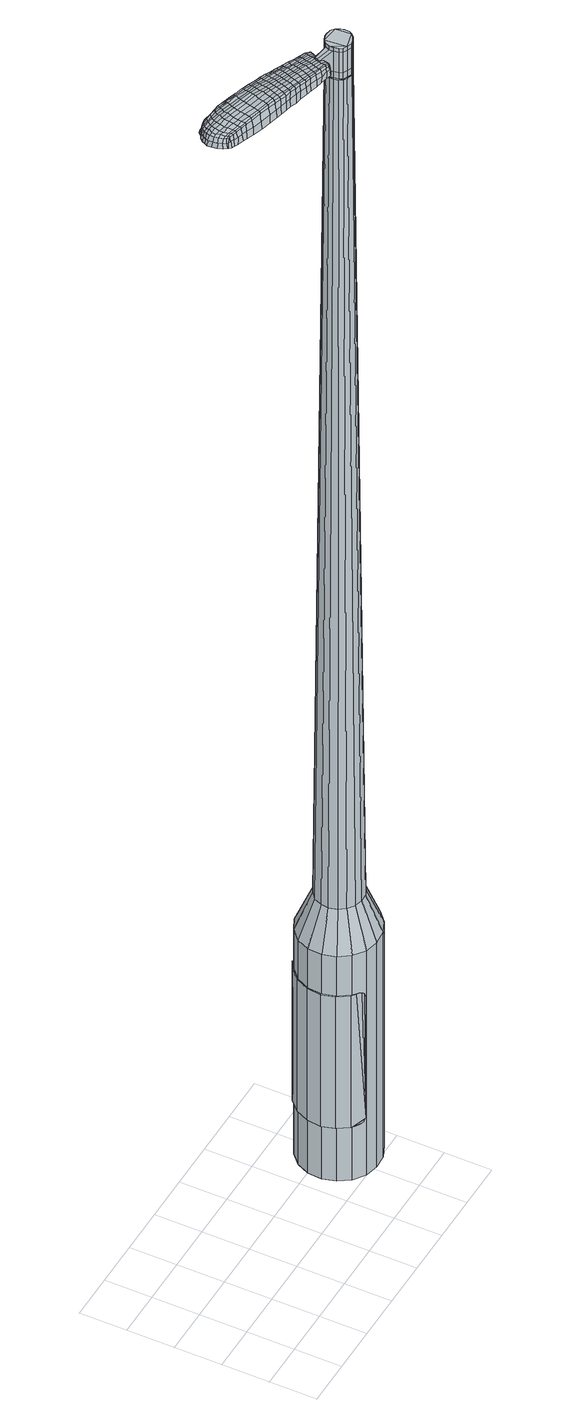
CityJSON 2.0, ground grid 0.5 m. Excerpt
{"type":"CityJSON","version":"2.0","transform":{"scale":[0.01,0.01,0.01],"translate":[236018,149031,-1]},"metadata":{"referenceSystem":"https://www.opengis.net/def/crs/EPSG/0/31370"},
"CityObjects":{
"object1":{"type":"GenericCityObject","attributes":{"cluster":90,"mean_distance_to_centroid":0.245,"new_centroid_x":236020.6,"new_centroid_y":149031.9,"mean_distance_to_camera":8.02,"H1":25.35,"H2":22.27,"Z_final":112.47,"cluster2":-1,"proj_x":236021.86,"proj_y":149027.26,"id_line":63077,"bearing_l":74.77,"distance":4.81,"orientation":"left","G_obj":164.77},"geometry":[{"type":"MultiSurface","lod":"2","boundaries":[[[0,1,2,3]],[[1,4,5,2]],[[4,6,7,5]],[[6,8,9,7]],[[8,10,11,9]],[[10,12,13,11]],[[12,14,15,13]],[[14,16,17,15]],[[16,18,19,17]],[[18,20,21,19]],[[20,22,23,21]],[[22,24,25,23]],[[24,26,27,25]],[[26,28,29,27]],[[28,30,31,29]],[[30,32,33,31]],[[32,34,35,33]],[[34,0,3,35]],[[36,37,38,39]],[[38,40,41,42]],[[41,43,42]],[[42,44,45,46]],[[45,47,46]],[[46,48,49,50]],[[49,51,50]],[[42,46,50,38]],[[50,52,39,38]],[[53,36,39]],[[2,5,7,35]],[[7,9,11,15]],[[11,13,15]],[[15,17,19,23]],[[19,21,23]],[[23,25,27,31]],[[27,29,31]],[[15,23,31,7]],[[31,33,35,7]],[[3,2,35]],[[1,0,54,55]],[[0,34,56,54]],[[34,32,57,56]],[[32,30,58,57]],[[30,28,59,58]],[[28,26,60,59]],[[26,24,61,60]],[[24,22,62,61]],[[22,20,63,62]],[[20,18,64,63]],[[18,16,65,64]],[[16,14,66,65]],[[14,12,67,66]],[[12,10,68,67]],[[10,8,69,68]],[[8,6,70,69]],[[6,4,71,70]],[[4,1,55,71]],[[55,54,72,73]],[[54,56,74,72]],[[56,57,75,74]],[[57,58,76,75]],[[58,59,77,76]],[[59,60,78,77]],[[60,61,79,78]],[[61,62,80,79]],[[62,63,81,80]],[[63,64,82,81]],[[64,65,83,82]],[[65,66,84,83]],[[66,67,85,84]],[[67,68,86,85]],[[68,69,87,86]],[[69,70,88,87]],[[70,71,89,88]],[[71,55,73,89]],[[90,91,92,93]],[[74,94,91,90]],[[75,95,94,74]],[[96,97,95,75]],[[77,98,97,96]],[[99,100,98,77]],[[79,101,100,99]],[[102,103,101,79]],[[104,105,103,102]],[[106,107,105,104]],[[83,108,107,106]],[[84,109,108,83]],[[110,111,109,84]],[[112,113,111,110]],[[87,114,113,112]],[[115,116,114,87]],[[117,118,116,115]],[[93,92,118,117]],[[119,120,121,122]],[[123,119,122,124]],[[125,123,124,126]],[[127,125,126,128]],[[129,127,128,130]],[[131,129,130,132]],[[133,131,132,134]],[[135,133,134,136]],[[137,135,136,138]],[[139,137,138,140]],[[141,139,140,142]],[[143,141,142,144]],[[145,143,144,146]],[[147,145,146,148]],[[149,147,148,150]],[[151,149,150,152]],[[73,72,90,93]],[[72,74,90]],[[76,96,75]],[[76,77,96]],[[78,99,77]],[[78,79,99]],[[80,102,79]],[[80,81,104,102]],[[81,82,106,104]],[[82,83,106]],[[85,110,84]],[[85,86,112,110]],[[86,87,112]],[[88,115,87]],[[88,89,117,115]],[[89,73,93,117]],[[153,154,92,91]],[[154,155,118,92]],[[155,156,116,118]],[[156,114,116]],[[157,113,114]],[[157,158,111,113]],[[158,109,111]],[[159,107,108]],[[159,160,105,107]],[[160,161,103,105]],[[161,101,103]],[[162,100,101]],[[162,98,100]],[[163,97,98]],[[163,95,97]],[[153,91,94]],[[39,52,151,164]],[[154,153,165,152]],[[53,39,164,120]],[[153,94,121,165]],[[36,53,120,119]],[[94,95,122,121]],[[37,36,119,123]],[[95,163,124,122]],[[38,37,123,125]],[[163,98,126,124]],[[40,38,125,127]],[[98,162,128,126]],[[41,40,127,129]],[[162,101,130,128]],[[43,41,129,131]],[[101,161,132,130]],[[42,43,131,133]],[[161,160,134,132]],[[44,42,133,135]],[[160,159,136,134]],[[45,44,135,137]],[[159,108,138,136]],[[47,45,137,139]],[[108,109,140,138]],[[46,47,139,141]],[[109,158,142,140]],[[48,46,141,143]],[[158,157,144,142]],[[49,48,143,145]],[[157,114,146,144]],[[51,49,145,147]],[[114,156,148,146]],[[50,51,147,149]],[[156,155,150,148]],[[52,50,149,151]],[[155,154,152,150]],[[151,152,166,167]],[[152,165,168,166]],[[165,121,169,168]],[[121,120,170,169]],[[120,164,171,170]],[[164,151,167,171]],[[172,173,174,175]],[[176,172,175,177]],[[172,176,178,179]],[[173,172,179,180]],[[181,182,183,184]],[[185,181,184,186]],[[181,185,187,188]],[[182,181,188,189]],[[190,191,192,193]],[[194,190,193,195]],[[190,194,196,197]],[[191,190,197,198]],[[199,200,201,202]],[[203,199,202,204]],[[199,203,205,206]],[[200,199,206,207]],[[208,209,210,211]],[[212,208,211,213]],[[208,212,214,215]],[[209,208,215,216]],[[217,218,219,220]],[[221,217,220,222]],[[217,221,223,224]],[[218,217,224,225]],[[226,227,228,229]],[[218,226,229,219]],[[226,218,225,230]],[[227,226,230,231]],[[232,233,234,235]],[[227,232,235,228]],[[232,227,231,236]],[[233,232,236,237]],[[238,176,177,239]],[[233,238,239,234]],[[238,233,237,240]],[[176,238,240,178]],[[241,242,243,244]],[[245,241,244,246]],[[241,245,247,248]],[[242,241,248,249]],[[250,251,252,253]],[[242,250,253,243]],[[250,242,249,254]],[[251,250,254,255]],[[256,257,258,259]],[[251,256,259,252]],[[256,251,255,260]],[[257,256,260,261]],[[262,263,264,265]],[[257,262,265,258]],[[262,257,261,266]],[[263,262,266,267]],[[268,173,180,269]],[[263,268,269,264]],[[268,263,267,270]],[[173,268,270,174]],[[271,272,273,274]],[[275,271,274,276]],[[271,275,277,278]],[[272,271,278,279]],[[280,281,282,283]],[[272,280,283,273]],[[280,272,279,284]],[[281,280,284,285]],[[286,287,288,289]],[[281,286,289,282]],[[286,281,285,290]],[[287,286,290,291]],[[292,185,186,293]],[[287,292,293,288]],[[292,287,291,294]],[[185,292,294,187]],[[295,296,297,298]],[[299,295,298,300]],[[295,299,301,302]],[[296,295,302,303]],[[304,305,306,307]],[[296,304,307,297]],[[304,296,303,308]],[[305,304,308,309]],[[310,311,312,313]],[[305,310,313,306]],[[310,305,309,314]],[[311,310,314,315]],[[316,317,318,319]],[[311,316,319,312]],[[316,311,315,320]],[[317,316,320,321]],[[322,182,189,323]],[[317,322,323,318]],[[322,317,321,324]],[[182,322,324,183]],[[325,211,210,326]],[[327,325,326,328]],[[325,327,329,330]],[[211,325,330,213]],[[331,327,328,332]],[[333,331,332,334]],[[331,333,335,336]],[[327,331,336,329]],[[337,333,334,338]],[[339,337,338,340]],[[337,339,341,342]],[[333,337,342,335]],[[343,339,340,344]],[[345,343,344,346]],[[343,345,347,348]],[[339,343,348,341]],[[349,345,346,350]],[[200,349,350,201]],[[349,200,207,351]],[[345,349,351,347]],[[352,353,198,197]],[[354,352,197,196]],[[352,354,355,356]],[[353,352,356,357]],[[358,359,357,356]],[[360,358,356,355]],[[358,360,361,362]],[[359,358,362,363]],[[364,365,363,362]],[[366,364,362,361]],[[364,366,367,368]],[[365,364,368,369]],[[370,371,369,368]],[[372,370,368,367]],[[370,372,205,203]],[[371,370,203,204]],[[373,374,375,376]],[[275,373,376,277]],[[373,275,276,377]],[[374,373,377,378]],[[379,194,195,380]],[[374,379,380,375]],[[379,374,378,381]],[[194,379,381,196]],[[382,383,384,385]],[[221,382,385,223]],[[382,221,222,386]],[[383,382,386,387]],[[388,389,390,391]],[[383,388,391,384]],[[388,383,387,392]],[[389,388,392,393]],[[394,191,198,395]],[[389,394,395,390]],[[394,389,393,396]],[[191,394,396,192]],[[397,398,399,400]],[[179,397,400,180]],[[397,179,178,401]],[[398,397,401,402]],[[403,404,405,406]],[[398,403,406,399]],[[403,398,402,407]],[[404,403,407,408]],[[409,202,201,410]],[[404,409,410,405]],[[409,404,408,411]],[[202,409,411,204]],[[412,413,414,415]],[[184,412,415,186]],[[412,184,183,416]],[[413,412,416,417]],[[418,206,205,419]],[[413,418,419,414]],[[418,413,417,420]],[[206,418,420,207]],[[421,422,423,424]],[[299,421,424,301]],[[421,299,300,425]],[[422,421,425,426]],[[427,212,213,428]],[[422,427,428,423]],[[427,422,426,429]],[[212,427,429,214]],[[430,431,432,433]],[[245,430,433,247]],[[430,245,246,434]],[[431,430,434,435]],[[436,437,438,439]],[[431,436,439,432]],[[436,431,435,440]],[[437,436,440,441]],[[442,209,216,443]],[[437,442,443,438]],[[442,437,441,444]],[[209,442,444,210]],[[445,446,435,434]],[[244,445,434,246]],[[445,244,243,447]],[[446,445,447,448]],[[449,450,441,440]],[[446,449,440,435]],[[449,446,448,451]],[[450,449,451,452]],[[453,326,210,444]],[[450,453,444,441]],[[453,450,452,454]],[[326,453,454,328]],[[455,456,457,458]],[[302,455,458,303]],[[455,302,301,424]],[[456,455,424,423]],[[459,330,329,460]],[[456,459,460,457]],[[459,456,423,428]],[[330,459,428,213]],[[461,462,448,447]],[[253,461,447,243]],[[461,253,252,463]],[[462,461,463,464]],[[465,466,452,451]],[[462,465,451,448]],[[465,462,464,467]],[[466,465,467,468]],[[469,332,328,454]],[[466,469,454,452]],[[469,466,468,470]],[[332,469,470,334]],[[471,472,473,474]],[[308,471,474,309]],[[471,308,303,458]],[[472,471,458,457]],[[475,336,335,476]],[[472,475,476,473]],[[475,472,457,460]],[[336,475,460,329]],[[477,478,464,463]],[[259,477,463,252]],[[477,259,258,479]],[[478,477,479,480]],[[481,482,468,467]],[[478,481,467,464]],[[481,478,480,483]],[[482,481,483,484]],[[485,338,334,470]],[[482,485,470,468]],[[485,482,484,486]],[[338,485,486,340]],[[487,488,489,490]],[[314,487,490,315]],[[487,314,309,474]],[[488,487,474,473]],[[491,342,341,492]],[[488,491,492,489]],[[491,488,473,476]],[[342,491,476,335]],[[493,494,480,479]],[[265,493,479,258]],[[493,265,264,495]],[[494,493,495,496]],[[497,498,484,483]],[[494,497,483,480]],[[497,494,496,499]],[[498,497,499,500]],[[501,344,340,486]],[[498,501,486,484]],[[501,498,500,502]],[[344,501,502,346]],[[503,504,505,506]],[[320,503,506,321]],[[503,320,315,490]],[[504,503,490,489]],[[507,348,347,508]],[[504,507,508,505]],[[507,504,489,492]],[[348,507,492,341]],[[509,510,496,495]],[[269,509,495,264]],[[509,269,180,400]],[[510,509,400,399]],[[511,512,500,499]],[[510,511,499,496]],[[511,510,399,406]],[[512,511,406,405]],[[513,350,346,502]],[[512,513,502,500]],[[513,512,405,410]],[[350,513,410,201]],[[514,515,417,416]],[[324,514,416,183]],[[514,324,321,506]],[[515,514,506,505]],[[516,351,207,420]],[[515,516,420,417]],[[516,515,505,508]],[[351,516,508,347]],[[517,518,378,377]],[[274,517,377,276]],[[517,274,273,519]],[[518,517,519,520]],[[521,354,196,381]],[[518,521,381,378]],[[521,518,520,522]],[[354,521,522,355]],[[523,524,525,526]],[[224,523,526,225]],[[523,224,223,385]],[[524,523,385,384]],[[527,528,529,530]],[[524,527,530,525]],[[527,524,384,391]],[[528,527,391,390]],[[531,353,357,532]],[[528,531,532,529]],[[531,528,390,395]],[[353,531,395,198]],[[533,534,520,519]],[[283,533,519,273]],[[533,283,282,535]],[[534,533,535,536]],[[537,360,355,522]],[[534,537,522,520]],[[537,534,536,538]],[[360,537,538,361]],[[539,540,541,542]],[[230,539,542,231]],[[539,230,225,526]],[[540,539,526,525]],[[543,544,545,546]],[[540,543,546,541]],[[543,540,525,530]],[[544,543,530,529]],[[547,359,363,548]],[[544,547,548,545]],[[547,544,529,532]],[[359,547,532,357]],[[549,550,536,535]],[[289,549,535,282]],[[549,289,288,551]],[[550,549,551,552]],[[553,366,361,538]],[[550,553,538,536]],[[553,550,552,554]],[[366,553,554,367]],[[555,556,557,558]],[[236,555,558,237]],[[555,236,231,542]],[[556,555,542,541]],[[559,560,561,562]],[[556,559,562,557]],[[559,556,541,546]],[[560,559,546,545]],[[563,365,369,564]],[[560,563,564,561]],[[563,560,545,548]],[[365,563,548,363]],[[565,566,552,551]],[[293,565,551,288]],[[565,293,186,415]],[[566,565,415,414]],[[567,372,367,554]],[[566,567,554,552]],[[567,566,414,419]],[[372,567,419,205]],[[568,569,402,401]],[[240,568,401,178]],[[568,240,237,558]],[[569,568,558,557]],[[570,571,408,407]],[[569,570,407,402]],[[570,569,557,562]],[[571,570,562,561]],[[572,371,204,411]],[[571,572,411,408]],[[572,571,561,564]],[[371,572,564,369]],[[573,574,575,576]],[[576,575,577,578]],[[579,577,575,580]],[[580,575,574,581]],[[582,583,584,585]],[[585,584,586,587]],[[588,586,584,589]],[[589,584,583,590]],[[591,592,593,594]],[[594,593,595,596]],[[597,595,593,598]],[[598,593,592,599]],[[600,601,602,603]],[[603,602,604,605]],[[606,604,602,607]],[[607,602,601,608]],[[609,610,611,612]],[[612,611,613,614]],[[615,613,611,616]],[[616,611,610,617]],[[618,619,620,621]],[[621,620,622,623]],[[624,622,620,625]],[[625,620,619,626]],[[627,628,629,630]],[[630,629,619,618]],[[626,619,629,631]],[[631,629,628,632]],[[633,634,635,636]],[[636,635,628,627]],[[632,628,635,637]],[[637,635,634,638]],[[578,577,639,640]],[[640,639,634,633]],[[638,634,639,641]],[[641,639,577,579]],[[642,643,644,645]],[[645,644,646,647]],[[648,646,644,649]],[[649,644,643,650]],[[651,652,653,654]],[[654,653,643,642]],[[650,643,653,655]],[[655,653,652,656]],[[657,658,659,660]],[[660,659,652,651]],[[656,652,659,661]],[[661,659,658,662]],[[663,664,665,666]],[[666,665,658,657]],[[662,658,665,667]],[[667,665,664,668]],[[581,574,669,670]],[[670,669,664,663]],[[668,664,669,671]],[[671,669,574,573]],[[672,673,674,675]],[[675,674,676,677]],[[678,676,674,679]],[[679,674,673,680]],[[681,682,683,684]],[[684,683,673,672]],[[680,673,683,685]],[[685,683,682,686]],[[687,688,689,690]],[[690,689,682,681]],[[686,682,689,691]],[[691,689,688,692]],[[587,586,693,694]],[[694,693,688,687]],[[692,688,693,695]],[[695,693,586,588]],[[696,697,698,699]],[[699,698,700,701]],[[702,700,698,703]],[[703,698,697,704]],[[705,706,707,708]],[[708,707,697,696]],[[704,697,707,709]],[[709,707,706,710]],[[711,712,713,714]],[[714,713,706,705]],[[710,706,713,715]],[[715,713,712,716]],[[717,718,719,720]],[[720,719,712,711]],[[716,712,719,721]],[[721,719,718,722]],[[590,583,723,724]],[[724,723,718,717]],[[722,718,723,725]],[[725,723,583,582]],[[609,612,726,727]],[[727,726,728,729]],[[730,728,726,731]],[[731,726,612,614]],[[729,728,732,733]],[[733,732,734,735]],[[736,734,732,737]],[[737,732,728,730]],[[735,734,738,739]],[[739,738,740,741]],[[742,740,738,743]],[[743,738,734,736]],[[741,740,744,745]],[[745,744,746,747]],[[748,746,744,749]],[[749,744,740,742]],[[747,746,750,751]],[[751,750,601,600]],[[608,601,750,752]],[[752,750,746,748]],[[599,753,754,598]],[[598,754,755,597]],[[756,755,754,757]],[[757,754,753,758]],[[758,759,760,757]],[[757,760,761,756]],[[762,761,760,763]],[[763,760,759,764]],[[764,765,766,763]],[[763,766,767,762]],[[768,767,766,769]],[[769,766,765,770]],[[770,771,772,769]],[[769,772,773,768]],[[606,773,772,604]],[[604,772,771,605]],[[774,775,776,777]],[[777,776,676,678]],[[677,676,776,778]],[[778,776,775,779]],[[596,595,780,781]],[[781,780,775,774]],[[779,775,780,782]],[[782,780,595,597]],[[783,784,785,786]],[[786,785,622,624]],[[623,622,785,787]],[[787,785,784,788]],[[789,790,791,792]],[[792,791,784,783]],[[788,784,791,793]],[[793,791,790,794]],[[599,592,795,796]],[[796,795,790,789]],[[794,790,795,797]],[[797,795,592,591]],[[798,799,800,801]],[[801,800,580,581]],[[579,580,800,802]],[[802,800,799,803]],[[804,805,806,807]],[[807,806,799,798]],[[803,799,806,808]],[[808,806,805,809]],[[600,603,810,811]],[[811,810,805,804]],[[809,805,810,812]],[[812,810,603,605]],[[813,814,815,816]],[[816,815,585,587]],[[582,585,815,817]],[[817,815,814,818]],[[606,607,819,820]],[[820,819,814,813]],[[818,814,819,821]],[[821,819,607,608]],[[822,823,824,825]],[[825,824,700,702]],[[701,700,824,826]],[[826,824,823,827]],[[614,613,828,829]],[[829,828,823,822]],[[827,823,828,830]],[[830,828,613,615]],[[831,832,646,833]],[[833,646,648]],[[647,646,834]],[[834,646,832,835]],[[836,837,838,839]],[[839,838,832,831]],[[835,832,838,840]],[[840,838,837,841]],[[617,610,842,843]],[[843,842,837,836]],[[841,837,842,844]],[[844,842,610,609]],[[835,845,846,834]],[[834,846,645,647]],[[642,645,846,847]],[[847,846,845,848]],[[841,849,850,840]],[[840,850,845,835]],[[848,845,850,851]],[[851,850,849,852]],[[609,727,853,844]],[[844,853,849,841]],[[852,849,853,854]],[[854,853,727,729]],[[855,856,857,858]],[[858,857,703,704]],[[702,703,857,825]],[[825,857,856,822]],[[730,731,859,860]],[[860,859,856,855]],[[822,856,859,829]],[[829,859,731,614]],[[848,861,847]],[[847,861,654,642]],[[651,654,861,862]],[[862,861,863]],[[852,864,865,851]],[[851,865,861,848]],[[863,861,865,866]],[[866,865,864,867]],[[729,733,868,854]],[[854,868,864,852]],[[867,864,868,869]],[[869,868,733,735]],[[870,871,872,873]],[[873,872,709,710]],[[704,709,872,858]],[[858,872,871,855]],[[736,737,874,875]],[[875,874,871,870]],[[855,871,874,860]],[[860,874,737,730]],[[863,876,877,862]],[[862,877,660,651]],[[657,660,877,878]],[[878,877,876,879]],[[867,880,881,866]],[[866,881,876,863]],[[879,876,881,882]],[[882,881,880,883]],[[735,739,884,869]],[[869,884,880,867]],[[883,880,884,885]],[[885,884,739,741]],[[886,887,888,889]],[[889,888,715,716]],[[710,715,888,873]],[[873,888,887,870]],[[742,743,890,891]],[[891,890,887,886]],[[870,887,890,875]],[[875,890,743,736]],[[879,892,893,878]],[[878,893,666,657]],[[663,666,893,894]],[[894,893,892,895]],[[883,896,897,882]],[[882,897,892,879]],[[895,892,897,898]],[[898,897,896,899]],[[741,745,900,885]],[[885,900,896,883]],[[899,896,900,901]],[[901,900,745,747]],[[902,903,904,905]],[[905,904,721,722]],[[716,721,904,889]],[[889,904,903,886]],[[748,749,906,907]],[[907,906,903,902]],[[886,903,906,891]],[[891,906,749,742]],[[895,908,909,894]],[[894,909,670,663]],[[581,670,909,801]],[[801,909,908,798]],[[899,910,911,898]],[[898,911,908,895]],[[798,908,911,807]],[[807,911,910,804]],[[747,751,912,901]],[[901,912,910,899]],[[804,910,912,811]],[[811,912,751,600]],[[818,913,914,817]],[[817,914,725,582]],[[722,725,914,905]],[[905,914,913,902]],[[608,752,915,821]],[[821,915,913,818]],[[902,913,915,907]],[[907,915,752,748]],[[779,916,917,778]],[[778,917,675,677]],[[672,675,917,918]],[[918,917,916,919]],[[597,755,920,782]],[[782,920,916,779]],[[919,916,920,921]],[[921,920,755,756]],[[922,923,924,925]],[[925,924,625,626]],[[624,625,924,786]],[[786,924,923,783]],[[926,927,928,929]],[[929,928,923,922]],[[783,923,928,792]],[[792,928,927,789]],[[758,753,930,931]],[[931,930,927,926]],[[789,927,930,796]],[[796,930,753,599]],[[919,932,933,918]],[[918,933,684,672]],[[681,684,933,934]],[[934,933,932,935]],[[756,761,936,921]],[[921,936,932,919]],[[935,932,936,937]],[[937,936,761,762]],[[938,939,940,941]],[[941,940,631,632]],[[626,631,940,925]],[[925,940,939,922]],[[942,943,944,945]],[[945,944,939,938]],[[922,939,944,929]],[[929,944,943,926]],[[764,759,946,947]],[[947,946,943,942]],[[926,943,946,931]],[[931,946,759,758]],[[935,948,949,934]],[[934,949,690,681]],[[687,690,949,950]],[[950,949,948,951]],[[762,767,952,937]],[[937,952,948,935]],[[951,948,952,953]],[[953,952,767,768]],[[954,955,956,957]],[[957,956,637,638]],[[632,637,956,941]],[[941,956,955,938]],[[958,959,960,961]],[[961,960,955,954]],[[938,955,960,945]],[[945,960,959,942]],[[770,765,962,963]],[[963,962,959,958]],[[942,959,962,947]],[[947,962,765,764]],[[951,964,965,950]],[[950,965,694,687]],[[587,694,965,816]],[[816,965,964,813]],[[768,773,966,953]],[[953,966,964,951]],[[813,964,966,820]],[[820,966,773,606]],[[803,967,968,802]],[[802,968,641,579]],[[638,641,968,957]],[[957,968,967,954]],[[809,969,970,808]],[[808,970,967,803]],[[954,967,970,961]],[[961,970,969,958]],[[605,771,971,812]],[[812,971,969,809]],[[958,969,971,963]],[[963,971,771,770]],[[573,576,175,174]],[[576,578,177,175]],[[588,589,188,187]],[[589,590,189,188]],[[591,594,193,192]],[[594,596,195,193]],[[615,616,215,214]],[[616,617,216,215]],[[618,621,220,219]],[[621,623,222,220]],[[627,630,229,228]],[[630,618,219,229]],[[633,636,235,234]],[[636,627,228,235]],[[578,640,239,177]],[[640,633,234,239]],[[648,649,248,247]],[[649,650,249,248]],[[650,655,254,249]],[[655,656,255,254]],[[656,661,260,255]],[[661,662,261,260]],[[662,667,266,261]],[[667,668,267,266]],[[668,671,270,267]],[[671,573,174,270]],[[678,679,278,277]],[[679,680,279,278]],[[680,685,284,279]],[[685,686,285,284]],[[686,691,290,285]],[[691,692,291,290]],[[692,695,294,291]],[[695,588,187,294]],[[696,699,298,297]],[[699,701,300,298]],[[705,708,307,306]],[[708,696,297,307]],[[711,714,313,312]],[[714,705,306,313]],[[717,720,319,318]],[[720,711,312,319]],[[590,724,323,189]],[[724,717,318,323]],[[774,777,376,375]],[[777,678,277,376]],[[596,781,380,195]],[[781,774,375,380]],[[623,787,386,222]],[[787,788,387,386]],[[788,793,392,387]],[[793,794,393,392]],[[794,797,396,393]],[[797,591,192,396]],[[701,826,425,300]],[[826,827,426,425]],[[827,830,429,426]],[[830,615,214,429]],[[831,833,433,432]],[[833,648,247,433]],[[836,839,439,438]],[[839,831,432,439]],[[617,843,443,216]],[[843,836,438,443]],[[972,973,974,975]],[[976,977,975,974]],[[978,979,980,981]],[[982,983,984,985]],[[973,986,987,974]],[[988,976,974,987]],[[989,978,981,990]],[[991,992,983,982]],[[986,993,994,987]],[[994,995,988,987]],[[996,989,990,997]],[[998,992,991,999]],[[993,1000,1001,994]],[[1001,1002,995,994]],[[1003,996,997,1004]],[[1005,998,999,1006]],[[1007,1008,1009,1010]],[[1011,1012,1008,1007]],[[1011,1013,1014,1012]],[[1013,1015,1016,1014]],[[1017,1018,1019,1020]],[[1021,1022,1018,1017]],[[1023,1024,1022,1021]],[[1025,1026,1024,1023]],[[1020,1009,1008,1017]],[[1017,1008,1012,1021]],[[1012,1014,1023,1021]],[[1014,1016,1025,1023]],[[981,980,977,976]],[[990,981,976,988]],[[995,997,990,988]],[[1002,1004,997,995]],[[982,985,979,978]],[[991,982,978,989]],[[999,991,989,996]],[[1006,999,996,1003]],[[983,1007,1010,984]],[[992,1011,1007,983]],[[1013,1011,992,998]],[[1015,1013,998,1005]],[[1027,1028,1029,1030]],[[1029,1031,1032,1033]],[[1029,1033,1034,1035]],[[1029,1035,1030]],[[1036,1027,1030,1037]],[[1038,1037,1030,1039]],[[1040,1039,1030]],[[1041,1029,1028,1042]],[[1043,1041,1042,1044]],[[1045,1043,1044,1046]],[[1047,1045,1046,1048]],[[1049,1047,1048,1050]],[[1050,1051,1052,1053]],[[1050,1053,1054,1055]],[[1050,1055,1056,1057]],[[1056,1058,1059,1060]],[[1056,1060,1061,1062]],[[1056,1062,1057]],[[1050,1057,1049]],[[1063,1064,1028,1027]],[[1065,1066,1031,1029]],[[1067,1068,1040,1030]],[[1064,1069,1042,1028]],[[1070,1065,1029,1041]],[[1069,1071,1044,1042]],[[1072,1070,1041,1043]],[[1071,1073,1046,1044]],[[1074,1072,1043,1045]],[[1073,1075,1048,1046]],[[1076,1074,1045,1047]],[[1075,1077,1050,1048]],[[1078,1076,1047,1049]],[[1077,1079,1051,1050]],[[1080,1081,1058,1056]],[[1082,1078,1049,1057]],[[1052,1051,1079,1083]],[[1053,1052,1083,1084]],[[1054,1053,1084,1085]],[[1055,1054,1085,1086]],[[1056,1055,1086,1080]],[[1087,1063,1027,1036]],[[1088,1087,1036,1037]],[[1089,1088,1037,1038]],[[1090,1089,1038,1039]],[[1068,1090,1039,1040]],[[1032,1031,1066,1091]],[[1059,1058,1081,1092]],[[1033,1032,1091,1093]],[[1034,1033,1093,1094]],[[1035,1034,1094,1095]],[[1030,1035,1095,1067]],[[1060,1059,1092,1096]],[[1061,1060,1096,1097]],[[1062,1061,1097,1098]],[[1057,1062,1098,1082]]]}]}
},
"vertices":[
[217,100,384],[223,113,384],[223,113,96],[217,100,96],[234,124,384],[234,124,96],[247,130,384],[247,130,96],[262,131,384],[262,131,96],[276,127,384],[276,127,96],[288,119,384],[288,119,96],[296,107,384],[296,107,96],[300,92,384],[300,92,96],[299,78,384],[299,78,96],[293,64,384],[293,64,96],[282,54,384],[282,54,96],[269,48,384],[269,48,96],[254,47,384],[254,47,96],[240,50,384],[240,50,96],[228,59,384],[228,59,96],[220,71,384],[220,71,96],[216,85,384],[216,85,96],[246,83,1524],[248,79,1524],[252,77,1524],[245,92,1524],[257,75,1524],[261,76,1524],[269,81,1524],[266,78,1524],[271,85,1524],[271,90,1524],[268,98,1524],[270,94,1524],[264,101,1524],[259,102,1524],[250,100,1524],[255,102,1524],[247,97,1524],[245,88,1524],[234,95,429],[237,103,429],[233,87,429],[235,78,429],[240,71,429],[247,66,429],[256,64,429],[264,64,429],[272,68,429],[279,74,429],[282,82,429],[283,91,429],[281,99,429],[276,107,429],[269,112,429],[260,114,429],[252,113,429],[244,109,429],[245,92,1483],[247,97,1483],[245,88,1483],[246,83,1483],[248,79,1483],[252,77,1483],[257,75,1483],[261,76,1483],[266,78,1483],[269,81,1483],[271,85,1483],[271,90,1483],[270,94,1483],[268,98,1483],[264,101,1483],[259,102,1483],[255,102,1483],[250,100,1483],[246,92,1483],[246,92,1485],[247,96,1485],[247,96,1483],[245,88,1485],[246,83,1485],[249,80,1483],[249,80,1485],[252,77,1485],[257,76,1483],[257,76,1485],[261,76,1485],[265,78,1483],[265,78,1485],[268,81,1483],[268,81,1485],[270,85,1483],[270,85,1485],[271,90,1485],[270,94,1485],[267,98,1483],[267,98,1485],[263,100,1483],[263,100,1485],[259,102,1485],[255,101,1483],[255,101,1485],[251,99,1483],[251,99,1485],[246,83,1519],[245,88,1519],[245,88,1493],[246,83,1493],[248,79,1519],[248,79,1493],[252,77,1519],[252,77,1493],[257,75,1519],[257,75,1493],[261,76,1519],[261,76,1493],[266,78,1519],[266,78,1493],[269,81,1519],[269,81,1493],[271,85,1519],[271,85,1493],[271,90,1519],[271,90,1493],[270,94,1519],[270,94,1493],[268,98,1519],[268,98,1493],[264,101,1519],[264,101,1493],[259,102,1519],[259,102,1493],[255,102,1519],[255,102,1493],[250,100,1519],[250,100,1493],[247,97,1519],[247,97,1493],[245,92,1485],[247,97,1485],[250,100,1485],[255,102,1485],[264,101,1485],[268,98,1485],[271,85,1485],[269,81,1485],[266,78,1485],[257,75,1485],[248,79,1485],[245,92,1519],[245,92,1493],[228,100,1513],[228,100,1518],[227,97,1513],[226,94,1513],[226,94,1518],[227,97,1518],[161,136,1519],[167,133,1518],[167,135,1509],[160,137,1510],[152,138,1519],[152,140,1510],[153,136,1526],[161,134,1525],[168,132,1525],[150,98,1519],[157,97,1518],[159,98,1525],[152,100,1525],[142,100,1519],[143,102,1526],[140,99,1510],[149,97,1510],[156,96,1509],[84,135,1519],[85,138,1519],[84,138,1513],[83,135,1513],[84,130,1519],[83,131,1513],[86,130,1524],[86,134,1524],[87,138,1524],[156,115,1530],[163,113,1529],[164,116,1529],[156,118,1530],[147,118,1531],[148,121,1531],[146,114,1530],[155,112,1530],[162,110,1529],[234,94,1512],[234,97,1512],[233,97,1517],[232,95,1517],[233,91,1512],[232,92,1517],[232,91,1506],[233,94,1506],[233,97,1506],[103,150,1519],[106,149,1519],[106,151,1512],[103,151,1512],[101,150,1518],[100,151,1512],[101,149,1522],[103,149,1523],[106,148,1524],[111,149,1519],[117,148,1519],[116,149,1512],[110,150,1512],[111,147,1524],[117,146,1525],[122,146,1519],[130,144,1519],[129,146,1511],[122,148,1511],[123,145,1526],[130,143,1526],[141,141,1519],[140,143,1510],[142,140,1526],[231,112,1513],[223,115,1513],[224,113,1518],[231,111,1517],[236,110,1512],[235,110,1516],[235,111,1506],[230,113,1507],[223,116,1507],[216,117,1514],[209,119,1515],[210,118,1520],[217,116,1519],[216,118,1507],[209,121,1507],[202,122,1515],[195,124,1516],[196,123,1522],[203,120,1521],[201,123,1508],[194,126,1508],[188,127,1517],[181,129,1517],[182,127,1524],[189,125,1523],[187,128,1508],[180,131,1509],[174,131,1518],[175,129,1524],[173,133,1509],[93,116,1519],[96,114,1519],[97,115,1524],[93,117,1523],[91,117,1518],[92,117,1522],[90,116,1512],[92,114,1512],[95,113,1512],[101,112,1519],[106,111,1519],[107,112,1525],[101,114,1524],[99,111,1512],[105,109,1512],[112,109,1519],[119,106,1519],[120,108,1526],[113,110,1526],[110,108,1511],[118,105,1511],[130,103,1519],[132,105,1526],[129,102,1510],[223,83,1513],[215,84,1513],[214,84,1507],[221,82,1507],[228,82,1512],[227,81,1506],[227,83,1516],[223,84,1517],[216,85,1518],[208,86,1514],[200,88,1515],[199,87,1507],[206,85,1507],[209,87,1519],[202,89,1520],[193,89,1515],[186,91,1516],[184,90,1508],[192,88,1508],[194,90,1521],[187,92,1522],[179,92,1517],[171,94,1517],[170,93,1509],[177,91,1508],[180,93,1523],[173,95,1524],[164,95,1518],[163,94,1509],[166,96,1524],[227,96,1519],[228,98,1519],[220,98,1520],[221,100,1520],[219,95,1520],[226,93,1519],[213,100,1522],[213,102,1522],[206,102,1523],[206,104,1523],[205,99,1523],[212,97,1521],[198,104,1524],[199,106,1524],[191,106,1525],[192,108,1525],[190,103,1525],[198,101,1524],[184,108,1526],[185,110,1526],[177,110,1527],[178,112,1527],[176,106,1527],[183,104,1526],[170,111,1528],[171,114,1528],[169,108,1528],[88,133,1527],[90,137,1527],[88,129,1526],[93,128,1527],[93,132,1528],[94,136,1528],[99,130,1529],[100,134,1529],[99,126,1528],[106,124,1530],[106,129,1530],[107,132,1530],[113,127,1531],[114,130,1531],[112,123,1530],[121,120,1531],[122,124,1531],[123,128,1531],[134,121,1531],[135,124,1531],[133,117,1531],[89,118,1518],[87,121,1519],[86,120,1513],[88,117,1513],[91,119,1523],[89,121,1523],[85,125,1519],[84,125,1513],[87,125,1524],[98,149,1518],[96,148,1518],[97,148,1523],[99,148,1523],[98,151,1513],[95,150,1513],[93,147,1519],[89,144,1519],[91,144,1524],[94,146,1523],[92,147,1513],[89,145,1513],[87,141,1519],[88,141,1524],[86,142,1513],[161,132,1528],[160,130,1528],[167,128,1528],[168,130,1527],[153,135,1528],[152,133,1529],[159,128,1529],[158,125,1530],[165,123,1529],[166,126,1528],[151,130,1529],[150,127,1530],[157,122,1530],[164,120,1529],[149,124,1531],[152,101,1528],[153,103,1529],[144,105,1529],[144,103,1528],[159,99,1527],[160,102,1528],[154,107,1529],[145,109,1530],[161,106,1528],[230,83,1512],[231,85,1512],[230,85,1517],[229,84,1517],[229,82,1506],[230,84,1506],[232,88,1512],[231,88,1517],[231,88,1506],[237,108,1512],[237,107,1512],[236,108,1506],[237,109,1506],[236,108,1517],[236,107,1517],[236,105,1512],[236,102,1512],[235,103,1506],[236,105,1506],[235,104,1517],[234,102,1517],[235,99,1512],[234,100,1506],[234,100,1517],[231,110,1519],[230,108,1519],[224,112,1520],[223,110,1520],[230,106,1519],[229,103,1519],[223,108,1520],[222,106,1520],[229,101,1519],[221,103,1520],[224,85,1519],[225,87,1519],[217,88,1520],[217,87,1520],[225,90,1519],[218,92,1520],[217,114,1521],[216,113,1521],[210,117,1522],[209,115,1522],[216,110,1521],[215,108,1521],[208,112,1522],[208,110,1523],[214,105,1522],[207,107,1523],[209,88,1521],[210,90,1521],[203,92,1522],[202,90,1522],[211,93,1521],[204,95,1522],[203,119,1523],[202,117,1523],[195,121,1524],[195,119,1524],[201,115,1523],[201,112,1524],[194,117,1525],[194,114,1525],[200,109,1524],[193,111,1525],[195,91,1523],[195,94,1523],[188,95,1524],[188,93,1524],[196,97,1524],[189,99,1525],[188,123,1525],[188,122,1525],[182,126,1526],[181,124,1526],[187,119,1526],[186,116,1526],[180,121,1527],[179,118,1527],[186,113,1526],[179,115,1527],[180,95,1525],[181,97,1525],[174,98,1526],[173,96,1526],[182,100,1526],[175,102,1527],[175,128,1527],[174,126,1527],[173,123,1527],[172,120,1528],[172,117,1528],[166,98,1527],[167,100,1527],[168,104,1528],[93,118,1525],[91,120,1525],[96,117,1526],[95,119,1526],[90,125,1526],[93,123,1527],[102,148,1525],[99,147,1525],[103,146,1526],[105,147,1525],[96,145,1525],[93,143,1526],[98,142,1527],[100,144,1526],[91,140,1526],[96,139,1527],[101,115,1526],[100,117,1527],[107,113,1527],[106,115,1528],[99,122,1528],[106,120,1529],[110,146,1526],[108,145,1527],[114,144,1528],[116,145,1527],[106,143,1527],[104,141,1528],[110,139,1529],[112,142,1528],[102,138,1528],[109,136,1530],[113,111,1528],[112,114,1529],[121,109,1528],[121,111,1529],[112,118,1529],[121,116,1530],[122,144,1528],[121,142,1528],[129,140,1529],[130,141,1528],[119,140,1529],[117,137,1530],[126,134,1530],[127,137,1530],[115,134,1530],[124,131,1531],[132,106,1529],[132,108,1529],[133,112,1530],[141,138,1528],[140,136,1529],[139,134,1530],[138,131,1530],[136,128,1531],[166,133,1509],[167,132,1518],[160,134,1518],[159,135,1509],[152,136,1519],[151,138,1510],[152,134,1525],[160,132,1525],[167,130,1525],[159,100,1525],[158,99,1518],[151,100,1518],[152,102,1525],[142,102,1519],[144,104,1525],[141,101,1510],[149,99,1509],[156,98,1509],[86,138,1513],[87,137,1519],[86,134,1519],[85,134,1513],[86,131,1519],[85,131,1513],[88,130,1524],[88,134,1524],[89,137,1524],[163,116,1528],[162,114,1528],[155,115,1529],[156,118,1529],[147,118,1529],[147,121,1529],[146,114,1529],[154,112,1529],[161,110,1528],[231,98,1516],[232,97,1512],[231,95,1512],[230,95,1516],[231,92,1512],[230,92,1516],[230,92,1506],[230,95,1506],[231,98,1506],[106,149,1512],[106,147,1519],[103,148,1518],[103,149,1512],[101,148,1518],[101,149,1512],[101,147,1522],[103,147,1523],[106,146,1523],[116,147,1512],[116,146,1519],[111,147,1519],[110,148,1512],[111,145,1524],[117,144,1525],[129,144,1511],[130,142,1519],[122,144,1519],[121,146,1511],[122,143,1525],[130,141,1526],[141,139,1519],[140,141,1510],[141,138,1526],[223,111,1518],[223,113,1513],[230,110,1513],[230,109,1517],[235,108,1512],[234,108,1515],[234,110,1506],[229,112,1506],[222,114,1507],[209,116,1520],[209,118,1514],[216,115,1514],[216,114,1519],[215,117,1507],[208,119,1507],[195,121,1522],[194,122,1516],[201,120,1515],[202,118,1521],[201,122,1508],[194,124,1508],[181,125,1523],[180,127,1517],[187,125,1516],[188,123,1522],[187,126,1508],[180,129,1508],[174,129,1517],[174,128,1524],[173,131,1509],[98,117,1523],[97,116,1519],[94,117,1518],[95,118,1523],[92,118,1518],[93,119,1522],[91,117,1512],[93,116,1512],[96,115,1512],[108,113,1525],[107,112,1519],[101,114,1519],[102,115,1524],[100,113,1512],[105,111,1512],[121,109,1526],[120,108,1519],[112,111,1519],[113,112,1525],[111,109,1511],[118,107,1511],[131,105,1519],[132,106,1526],[129,104,1510],[214,86,1507],[215,86,1513],[223,85,1513],[222,84,1506],[228,84,1512],[227,83,1506],[227,85,1515],[224,86,1517],[216,87,1518],[199,89,1507],[201,90,1514],[208,88,1514],[207,87,1507],[209,89,1519],[202,91,1520],[185,92,1508],[186,93,1516],[193,91,1515],[192,90,1508],[195,92,1521],[187,94,1522],[170,95,1508],[172,96,1517],[179,94,1516],[177,93,1508],[180,95,1522],[173,97,1523],[165,97,1517],[163,96,1509],[166,98,1524],[226,96,1518],[227,99,1518],[219,98,1519],[220,101,1519],[219,95,1519],[225,94,1518],[212,100,1520],[213,103,1520],[205,102,1521],[206,105,1521],[204,99,1521],[211,97,1520],[198,104,1523],[199,107,1523],[191,106,1524],[191,109,1524],[190,103,1524],[197,101,1523],[184,108,1525],[184,111,1525],[176,110,1526],[177,113,1526],[176,107,1526],[183,105,1525],[169,112,1527],[170,115,1527],[168,108,1527],[91,136,1526],[90,133,1526],[90,130,1525],[93,128,1526],[94,132,1526],[95,135,1526],[101,134,1528],[100,130,1528],[99,127,1527],[106,125,1528],[107,129,1529],[108,132,1529],[114,130,1530],[113,127,1530],[113,123,1529],[121,121,1530],[122,124,1530],[123,128,1530],[135,124,1530],[134,121,1530],[134,117,1530],[88,121,1513],[89,122,1518],[91,119,1518],[90,119,1512],[92,120,1523],[91,122,1523],[88,126,1519],[87,126,1513],[89,126,1523],[98,146,1523],[97,147,1518],[99,148,1518],[100,146,1523],[99,149,1512],[96,148,1512],[92,142,1523],[91,143,1519],[94,145,1519],[95,144,1523],[93,146,1513],[90,143,1513],[89,140,1519],[90,140,1524],[88,141,1513],[167,128,1527],[160,130,1527],[160,131,1527],[167,129,1526],[152,133,1527],[152,132,1528],[165,122,1528],[158,124,1528],[159,127,1528],[166,125,1527],[151,130,1528],[149,127,1529],[157,121,1529],[164,119,1528],[148,124,1529],[144,106,1528],[153,104,1527],[152,102,1527],[144,104,1527],[159,101,1526],[159,102,1527],[153,108,1528],[145,110,1528],[160,106,1527],[228,86,1516],[229,85,1512],[229,84,1512],[228,85,1516],[228,83,1506],[228,85,1506],[230,88,1512],[229,89,1516],[229,88,1506],[234,108,1506],[235,107,1512],[235,109,1506],[234,108,1516],[234,107,1516],[233,103,1506],[233,103,1512],[234,105,1512],[234,106,1506],[233,105,1516],[233,102,1516],[233,100,1512],[232,100,1506],[232,100,1516],[230,108,1518],[230,109,1518],[223,111,1519],[223,110,1519],[228,104,1518],[229,106,1518],[222,108,1519],[221,106,1519],[228,101,1518],[221,103,1519],[217,89,1519],[224,87,1518],[223,86,1518],[217,88,1519],[225,90,1518],[218,92,1519],[216,113,1520],[209,116,1521],[209,115,1521],[214,108,1520],[215,110,1520],[208,112,1521],[207,110,1521],[214,105,1520],[206,107,1521],[202,92,1521],[210,91,1520],[209,89,1520],[202,91,1521],[210,94,1520],[203,96,1521],[201,117,1522],[202,118,1522],[195,120,1523],[194,119,1523],[200,112,1522],[201,115,1522],[194,117,1523],[193,114,1524],[199,109,1523],[192,111,1524],[188,96,1523],[195,94,1522],[195,93,1522],[188,94,1523],[196,97,1522],[189,99,1523],[187,121,1524],[188,122,1524],[181,124,1525],[180,124,1525],[186,116,1525],[187,119,1524],[180,121,1525],[179,118,1526],[185,113,1525],[178,115,1526],[174,99,1525],[181,97,1524],[180,96,1524],[173,98,1525],[182,101,1524],[175,103,1525],[173,126,1526],[174,127,1526],[172,120,1527],[173,123,1526],[171,117,1527],[167,101,1526],[166,99,1526],[167,104,1526],[93,121,1524],[94,119,1524],[97,118,1525],[96,120,1525],[91,125,1525],[94,124,1525],[103,145,1525],[100,145,1524],[102,146,1524],[105,146,1525],[98,141,1526],[94,142,1525],[97,144,1524],[101,143,1525],[92,139,1525],[96,138,1526],[101,118,1526],[102,116,1526],[108,114,1526],[107,116,1527],[100,122,1526],[106,120,1527],[115,143,1527],[109,144,1526],[110,145,1526],[116,143,1526],[111,138,1528],[104,140,1527],[106,142,1526],[113,141,1527],[102,137,1527],[109,135,1528],[113,114,1527],[113,113,1527],[121,110,1527],[121,112,1528],[113,118,1528],[121,116,1529],[129,139,1528],[121,141,1527],[122,142,1527],[130,140,1527],[126,134,1529],[117,136,1529],[119,139,1528],[127,137,1528],[116,133,1529],[124,131,1530],[132,109,1528],[132,107,1528],[133,113,1529],[140,136,1528],[141,137,1528],[137,130,1529],[139,133,1529],[136,127,1530],[234,109,1508],[233,103,1508],[202,113,1509],[204,120,1509],[181,119,1510],[183,127,1510],[143,130,1512],[145,139,1512],[163,134,1511],[160,125,1511],[126,135,1513],[113,138,1514],[115,146,1514],[128,144,1513],[231,96,1508],[200,105,1509],[179,111,1510],[141,121,1512],[158,116,1511],[123,126,1513],[110,129,1514],[229,90,1508],[197,97,1509],[176,102,1510],[138,112,1512],[155,107,1511],[108,121,1514],[121,117,1513],[227,83,1508],[195,90,1509],[174,94,1510],[136,103,1512],[153,98,1511],[106,112,1514],[118,108,1513],[99,141,1514],[94,141,1514],[96,148,1514],[102,149,1514],[97,133,1514],[93,134,1514],[95,125,1514],[91,127,1514],[93,117,1514],[89,120,1514],[89,140,1515],[85,137,1515],[86,138,1515],[90,144,1515],[88,135,1515],[85,136,1515],[87,131,1515],[85,135,1515],[86,127,1515],[84,134,1515],[230,56,334],[226,59,334],[226,59,165],[238,50,171],[230,56,165],[233,54,165],[235,52,166],[236,51,167],[237,51,169],[233,54,334],[235,52,333],[236,51,332],[237,51,331],[238,50,328],[218,71,165],[218,71,334],[214,85,165],[214,85,334],[216,100,165],[216,100,334],[222,114,165],[222,114,334],[233,125,165],[233,125,334],[237,127,334],[240,128,334],[242,129,333],[244,130,332],[245,131,331],[246,131,328],[237,127,165],[246,131,171],[245,131,169],[244,130,167],[242,129,166],[240,128,165],[231,59,334],[228,61,334],[228,61,165],[231,59,165],[239,53,171],[239,53,328],[221,72,334],[221,72,165],[217,86,334],[217,86,165],[219,100,334],[219,100,165],[224,112,334],[224,112,165],[234,122,334],[234,122,165],[238,124,334],[247,128,328],[247,128,171],[238,124,165],[241,126,334],[244,127,333],[245,128,332],[247,128,331],[234,56,334],[236,55,333],[238,54,332],[239,53,331],[234,56,165],[247,128,169],[236,55,166],[238,54,167],[239,53,169],[245,128,167],[244,127,166],[241,126,165]
]}
